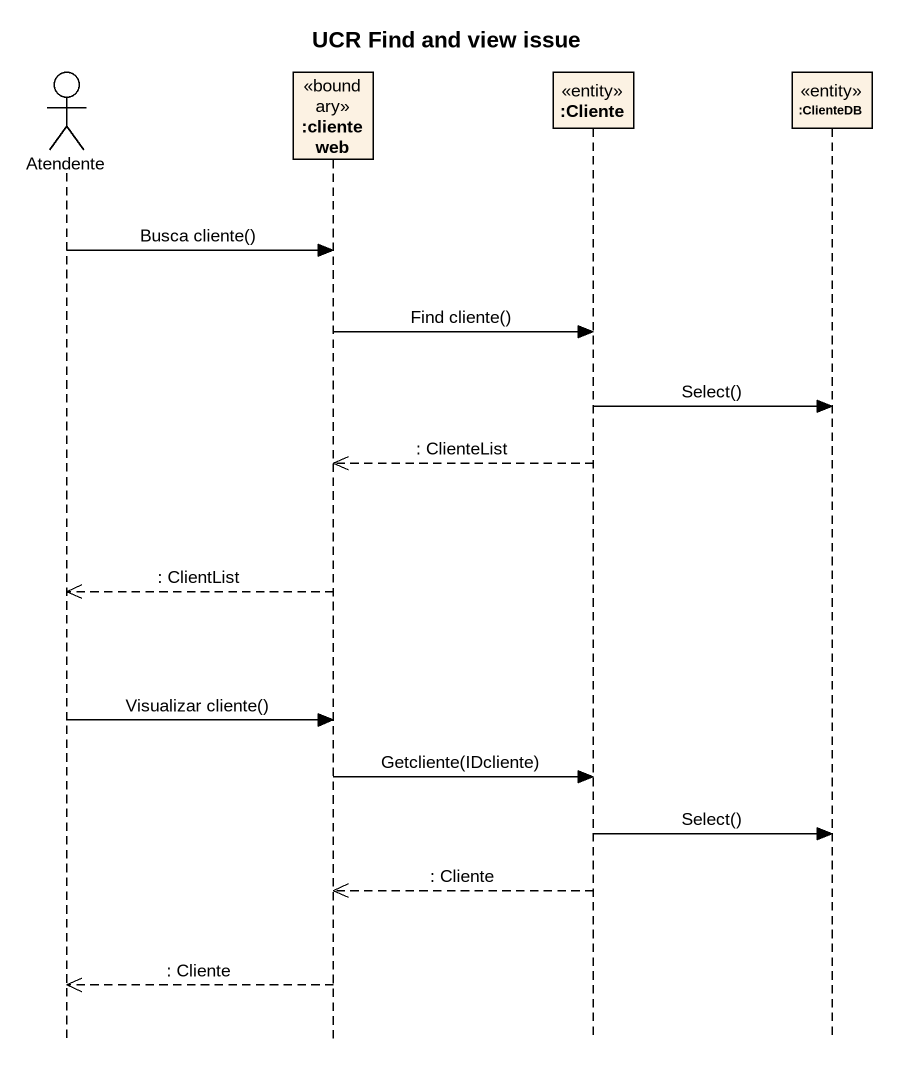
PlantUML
@startuml
title UCR Find and view issue
hide footbox
actor Atendente
participant ":clienteweb" as clienteweb <<boundary>>
participant ":Cliente" as Cliente <<entity>>
participant ":ClienteDB" as ClienteDB <<entity>>

Atendente -> clienteweb : Busca cliente()
clienteweb -> Cliente : Find cliente()
Cliente -> ClienteDB : Select()
Cliente -->> clienteweb : : ClienteList
clienteweb -->> Atendente : : ClientList
Atendente -> clienteweb : Visualizar cliente()
clienteweb -> Cliente : Getcliente(IDcliente)
Cliente -> ClienteDB : Select()
Cliente -->> clienteweb : : Cliente
clienteweb -->> Atendente : : Cliente
@enduml
